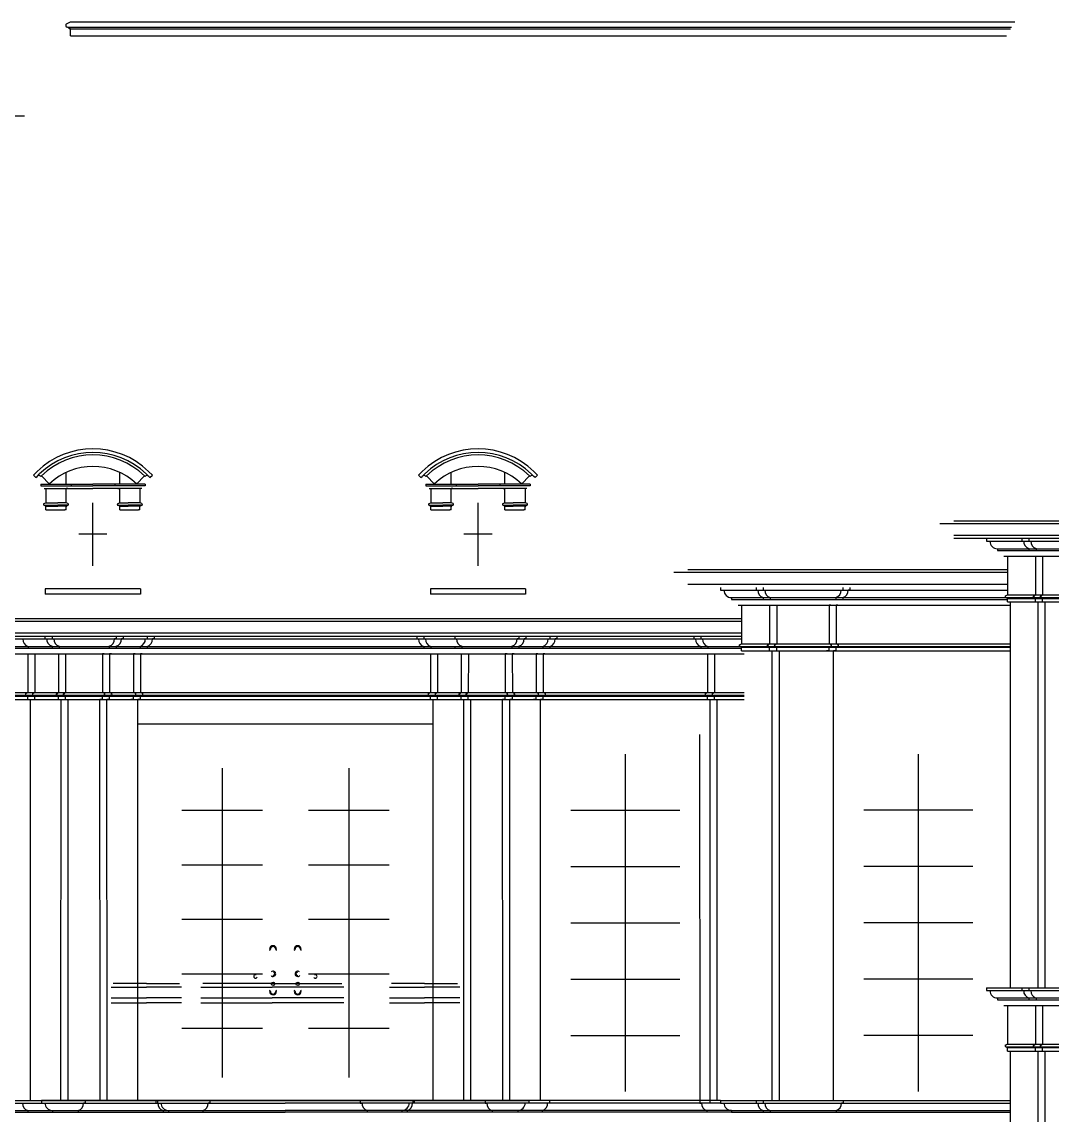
# Model space of a CAD drawing. Header units: metres. Extents: x 10516 to 12055, y -106 to 577.
# Drawn here: x 10903.4 to 11196.3, y 197.9 to 508.8 of the extents above; entities that cross this region are included whole.
import ezdxf

# ---------------------------------------------------------------- set-up
doc = ezdxf.new("R2010")
doc.units = ezdxf.units.M

msp = doc.modelspace()

# ---------------------------------------------------------------- linework, layer by layer
for p, q in [((10916.17, 508.26), (10917.27, 508.81)), ((10916.39, 507.31), (11184.8, 507.31)), ((10917.27, 508.81), (11185.7, 508.81)), ((10917.27, 506.81), (10916.89, 506.81)), ((10917.27, 504.81), (10917.27, 506.81)), ((10917.27, 506.81), (11184.5, 506.81)), ((10917.27, 504.81), (10918.02, 504.81)), ((10918.02, 504.81), (11183.3, 504.81)), ((10728.22, 482.06, -0.34), (10904.17, 482.06, -0.34)), ((10906.71, 379.93), (10907.79, 380.97)), ((10907.41, 379.21), (10906.71, 379.93)), ((10907.41, 379.21), (10907.77, 379.55)), ((10907.77, 379.55), (10908.48, 380.25)), ((10908.83, 379.53), (10909.01, 379.71)), ((10911.26, 377.37), (10909.01, 379.71)), ((10916.01, 377.37), (10916.01, 380.65)), ((10931.26, 377.37), (10931.26, 380.65)), ((10936.01, 377.37), (10938.27, 379.71)), ((10938.45, 379.53), (10938.27, 379.71)), ((10939.51, 379.55), (10938.79, 380.25)), ((10940.56, 379.93), (10939.49, 380.97)), ((10939.87, 379.21), (10939.51, 379.55)), ((10939.87, 379.21), (10940.56, 379.93)), ((11016.19, 379.93), (11017.26, 380.97)), ((11016.88, 379.21), (11016.19, 379.93)), ((11016.88, 379.21), (11017.24, 379.55)), ((11017.24, 379.55), (11017.96, 380.25)), ((11018.3, 379.53), (11018.48, 379.71)), ((11020.74, 377.37), (11018.48, 379.71)), ((11025.49, 377.37), (11025.49, 380.65)), ((11040.74, 377.37), (11040.74, 380.65)), ((11045.49, 377.37), (11047.75, 379.71)), ((11047.93, 379.53), (11047.75, 379.71)), ((11048.98, 379.55), (11048.27, 380.25)), ((11050.04, 379.93), (11048.96, 380.97)), ((11049.34, 379.21), (11048.98, 379.55)), ((11049.34, 379.21), (11050.04, 379.93)), ((10908.83, 377.37), (10908.83, 376.87)), ((10908.83, 377.37), (10911.26, 377.37)), ((10908.83, 376.87), (10923.64, 376.87)), ((10911.26, 377.37), (10923.64, 377.37)), ((10917.45, 377.37), (10917.45, 376.87)), ((10936.01, 377.37), (10923.64, 377.37)), ((10938.45, 376.87), (10923.64, 376.87)), ((10929.83, 377.37), (10929.83, 376.87)), ((10938.45, 377.37), (10936.01, 377.37)), ((10938.45, 377.37), (10938.45, 376.87)), ((11018.3, 377.37), (11018.3, 376.87)), ((11018.3, 377.37), (11020.74, 377.37)), ((11018.3, 376.87), (11033.11, 376.87)), ((11020.74, 377.37), (11033.11, 377.37)), ((11026.93, 377.37), (11026.93, 376.87)), ((11045.49, 377.37), (11033.11, 377.37)), ((11047.93, 376.87), (11033.11, 376.87)), ((11039.3, 377.37), (11039.3, 376.87)), ((11047.93, 377.37), (11045.49, 377.37)), ((11047.93, 377.37), (11047.93, 376.87)), ((10909.76, 376.06), (10910.26, 376.06)), ((10910.26, 376.06), (10923.64, 376.06)), ((10910.26, 376.06), (10910.26, 372.06)), ((10916.01, 372.06), (10916.01, 376.06)), ((10916.51, 376.06), (10916.01, 376.06)), ((10937.01, 376.06), (10923.64, 376.06)), ((10930.76, 376.06), (10931.26, 376.06)), ((10931.26, 372.06), (10931.26, 376.06)), ((10937.01, 376.06), (10937.01, 372.06)), ((10937.51, 376.06), (10937.01, 376.06)), ((11019.24, 376.06), (11019.74, 376.06)), ((11019.74, 376.06), (11033.11, 376.06)), ((11019.74, 376.06), (11019.74, 372.06)), ((11025.49, 372.06), (11025.49, 376.06)), ((11025.99, 376.06), (11025.49, 376.06)), ((11046.49, 376.06), (11033.11, 376.06)), ((11040.24, 376.06), (11040.74, 376.06)), ((11040.74, 372.06), (11040.74, 376.06)), ((11046.49, 376.06), (11046.49, 372.06)), ((11046.99, 376.06), (11046.49, 376.06)), ((10909.71, 371.78), (10910.26, 372.06)), ((10909.82, 371.31), (10913.64, 371.31)), ((10910.26, 371.06), (10910.07, 371.06)), ((10910.26, 372.06), (10913.64, 372.06)), ((10910.26, 370.06), (10910.26, 371.06)), ((10910.26, 371.06), (10913.64, 371.06)), ((10910.26, 370.06), (10910.64, 370.06)), ((10910.64, 370.06), (10915.64, 370.06)), ((10916.01, 372.06), (10913.64, 372.06)), ((10916.45, 371.31), (10913.64, 371.31)), ((10916.01, 371.06), (10913.64, 371.06)), ((10916.01, 370.06), (10915.64, 370.06)), ((10916.56, 371.78), (10916.01, 372.06)), ((10916.01, 371.06), (10916.2, 371.06)), ((10916.01, 370.06), (10916.01, 371.06)), ((10923.64, 354.06), (10923.64, 372.06)), ((10930.71, 371.78), (10931.26, 372.06)), ((10930.82, 371.31), (10933.64, 371.31)), ((10931.26, 371.06), (10931.07, 371.06)), ((10931.26, 372.06), (10933.64, 372.06)), ((10931.26, 370.06), (10931.26, 371.06)), ((10931.26, 371.06), (10933.64, 371.06)), ((10931.26, 370.06), (10931.64, 370.06)), ((10931.64, 370.06), (10936.64, 370.06)), ((10937.01, 372.06), (10933.64, 372.06)), ((10937.45, 371.31), (10933.64, 371.31)), ((10937.01, 371.06), (10933.64, 371.06)), ((10937.01, 370.06), (10936.64, 370.06)), ((10937.56, 371.78), (10937.01, 372.06)), ((10937.01, 371.06), (10937.2, 371.06)), ((10937.01, 370.06), (10937.01, 371.06)), ((11019.19, 371.78), (11019.74, 372.06)), ((11019.3, 371.31), (11023.11, 371.31)), ((11019.74, 371.06), (11019.55, 371.06)), ((11019.74, 372.06), (11023.11, 372.06)), ((11019.74, 370.06), (11019.74, 371.06)), ((11019.74, 371.06), (11023.11, 371.06)), ((11019.74, 370.06), (11020.11, 370.06)), ((11020.11, 370.06), (11025.11, 370.06)), ((11025.49, 372.06), (11023.11, 372.06)), ((11025.93, 371.31), (11023.11, 371.31)), ((11025.49, 371.06), (11023.11, 371.06)), ((11025.49, 370.06), (11025.11, 370.06)), ((11026.04, 371.78), (11025.49, 372.06)), ((11025.49, 371.06), (11025.68, 371.06)), ((11025.49, 370.06), (11025.49, 371.06)), ((11033.11, 354.06), (11033.11, 372.06)), ((11040.19, 371.78), (11040.74, 372.06)), ((11040.3, 371.31), (11043.11, 371.31)), ((11040.74, 371.06), (11040.55, 371.06)), ((11040.74, 372.06), (11043.11, 372.06)), ((11040.74, 370.06), (11040.74, 371.06)), ((11040.74, 371.06), (11043.11, 371.06)), ((11040.74, 370.06), (11041.11, 370.06)), ((11041.11, 370.06), (11046.11, 370.06)), ((11046.49, 372.06), (11043.11, 372.06)), ((11046.93, 371.31), (11043.11, 371.31)), ((11046.49, 371.06), (11043.11, 371.06)), ((11046.49, 370.06), (11046.11, 370.06)), ((11047.04, 371.78), (11046.49, 372.06)), ((11046.49, 371.06), (11046.68, 371.06)), ((11046.49, 370.06), (11046.49, 371.06)), ((11407.17, 366.08), (11164.36, 366.08)), ((11403.17, 366.83), (11168.37, 366.83)), ((10927.64, 363.06), (10919.64, 363.06)), ((11037.11, 363.06), (11029.11, 363.06)), ((11403.17, 362.7), (11168.37, 362.7)), ((11403.17, 361.83), (11168.37, 361.83)), ((11177.62, 361.83), (11177.62, 361.08)), ((11177.62, 361.08), (11178.62, 361.08)), ((11178.62, 361.08), (11392.92, 361.08)), ((11187.74, 361.87), (11187.74, 361.12)), ((11187.74, 361.12), (11188.24, 361.12)), ((11189.74, 361.87), (11189.74, 361.12)), ((11180.74, 358.96), (11180.74, 358.46)), ((11180.74, 358.96), (11390.79, 358.96)), ((11180.74, 358.46), (11390.79, 358.46)), ((11189.74, 358.99), (11189.74, 358.49)), ((11191.74, 358.99), (11191.74, 358.49)), ((11182.62, 356.83), (11183.62, 356.83)), ((11183.62, 356.83), (11183.62, 345.83)), ((11183.62, 356.83), (11387.92, 356.83)), ((11191.12, 356.87), (11191.62, 356.87)), ((11191.62, 356.87), (11191.62, 345.87)), ((11193.12, 356.87), (11193.62, 356.87)), ((11193.62, 356.87), (11193.62, 345.87)), ((11183.62, 352.18), (11088.76, 352.18)), ((11183.62, 352.93), (11092.77, 352.93)), ((11183.62, 348.8), (11092.77, 348.8)), ((10937.18, 347.56), (10910.1, 347.56)), ((10910.1, 347.56), (10910.1, 346.06)), ((10937.18, 346.06), (10910.1, 346.06)), ((10937.18, 347.56), (10937.18, 346.06)), ((11046.65, 347.56), (11019.57, 347.56)), ((11019.57, 347.56), (11019.57, 346.06)), ((11046.65, 346.06), (11019.57, 346.06)), ((11046.65, 347.56), (11046.65, 346.06)), ((11102.02, 347.93), (11102.02, 347.18)), ((11102.02, 347.18), (11103.02, 347.18)), ((11103.02, 347.18), (11183.62, 347.18)), ((11112.14, 347.93), (11112.14, 347.18)), ((11112.14, 347.18), (11112.64, 347.18)), ((11114.14, 347.93), (11114.14, 347.18)), ((11136.8, 347.93), (11136.8, 347.18)), ((11138.8, 347.18), (11138.3, 347.18)), ((11138.8, 347.93), (11138.8, 347.18)), ((11183.07, 345.56), (11183.62, 345.83)), ((11183.62, 345.83), (11387.92, 345.83)), ((11191.07, 345.59), (11191.62, 345.87)), ((11193.07, 345.59), (11193.62, 345.87)), ((11105.14, 345.06), (11285.77, 345.08)), ((11105.14, 345.06), (11105.14, 344.56)), ((11105.14, 344.56), (11183.62, 344.56)), ((11107.02, 342.93), (11108.02, 342.93)), ((11108.02, 342.93), (11108.02, 331.93)), ((11108.02, 342.93), (11184.37, 342.93)), ((11114.14, 345.06), (11114.14, 344.56)), ((11115.52, 342.93), (11116.02, 342.93)), ((11116.02, 342.93), (11116.02, 331.93)), ((11116.14, 345.06), (11116.14, 344.56)), ((11117.52, 342.93), (11118.02, 342.93)), ((11118.02, 342.93), (11118.02, 331.93)), ((11132.92, 342.93), (11132.92, 331.93)), ((11133.42, 342.93), (11132.92, 342.93)), ((11134.8, 345.06), (11134.8, 344.56)), ((11134.92, 342.93), (11134.92, 331.93)), ((11135.42, 342.93), (11134.92, 342.93)), ((11136.8, 345.06), (11136.8, 344.56)), ((11183.62, 344.83), (11183.43, 344.83)), ((11183.62, 343.83), (11183.62, 344.83)), ((11183.62, 344.83), (11387.92, 344.83)), ((11183.62, 343.83), (11387.92, 343.83)), ((11184.37, 343.83), (11184.37, 234.06)), ((11191.62, 344.87), (11191.43, 344.87)), ((11191.62, 343.87), (11191.62, 344.87)), ((11191.62, 343.87), (11192.37, 343.87)), ((11192.37, 234.06), (11192.37, 343.83)), ((11193.62, 344.87), (11193.43, 344.87)), ((11193.62, 343.87), (11193.62, 344.87)), ((11193.62, 343.87), (11194.37, 343.87)), ((11194.37, 234.06), (11194.37, 343.83)), ((11108.02, 339.06), (10817.77, 339.06)), ((11108.02, 338.31), (10813.77, 338.31)), ((11108.02, 334.92), (10817.77, 334.92)), ((10828.02, 333.31), (11108.02, 333.31)), ((10833.77, 334.06), (11108.02, 334.06)), ((10910.02, 334.1), (10910.02, 333.35)), ((10910.02, 333.35), (10910.52, 333.35)), ((10912.02, 334.1), (10912.02, 333.35)), ((10912.02, 333.35), (10912.52, 333.35)), ((10930.26, 333.35), (10929.76, 333.35)), ((10930.26, 334.1), (10930.26, 333.35)), ((10932.26, 333.35), (10931.76, 333.35)), ((10932.26, 334.1), (10932.26, 333.35)), ((10939.04, 334.06), (10939.04, 333.31)), ((10941.04, 333.31), (10940.54, 333.31)), ((10941.04, 334.06), (10941.04, 333.31)), ((11015.72, 334.06), (11015.72, 333.31)), ((11015.72, 333.31), (11016.22, 333.31)), ((11017.72, 334.06), (11017.72, 333.31)), ((11026.5, 334.1), (11026.49, 333.35)), ((11026.49, 333.35), (11026.99, 333.35)), ((11044.74, 333.35), (11044.24, 333.35)), ((11044.74, 334.1), (11044.74, 333.35)), ((11046.74, 333.35), (11046.24, 333.35)), ((11046.74, 334.1), (11046.74, 333.35)), ((11053.51, 334.06), (11053.51, 333.31)), ((11055.51, 333.31), (11055.01, 333.31)), ((11055.51, 334.06), (11055.51, 333.31)), ((11094.45, 334.06), (11094.45, 333.31)), ((11094.45, 333.31), (11094.95, 333.31)), ((11096.45, 334.06), (11096.45, 333.31)), ((10830.15, 331.18), (11184.37, 331.18)), ((10830.15, 330.68), (11108.02, 330.68)), ((10905.24, 331.18), (10905.24, 330.68)), ((10912.02, 331.22), (10912.02, 330.72)), ((10914.02, 331.22), (10914.02, 330.72)), ((10928.26, 331.22), (10928.26, 330.72)), ((10930.26, 331.22), (10930.26, 330.72)), ((10937.03, 331.18), (10937.03, 330.68)), ((10939.03, 331.18), (10939.03, 330.68)), ((11017.72, 331.18), (11017.72, 330.68)), ((11019.72, 331.18), (11019.72, 330.68)), ((11026.5, 331.22), (11026.5, 330.72)), ((11028.5, 331.22), (11028.5, 330.72)), ((11042.74, 331.22), (11042.74, 330.72)), ((11044.74, 331.22), (11044.74, 330.72)), ((11051.51, 331.18), (11051.51, 330.68)), ((11053.51, 331.18), (11053.51, 330.68)), ((11096.45, 331.18), (11096.45, 330.68)), ((11098.45, 331.18), (11098.45, 330.68)), ((11107.47, 331.66), (11108.02, 331.93)), ((11108.02, 330.93), (11107.83, 330.93)), ((11108.02, 331.93), (11184.37, 331.93)), ((11108.02, 329.93), (11108.02, 330.93)), ((11108.02, 330.93), (11184.37, 330.93)), ((11108.02, 329.93), (11184.37, 329.93)), ((11115.47, 331.66), (11116.02, 331.93)), ((11116.02, 330.93), (11115.83, 330.93)), ((11116.02, 329.93), (11116.02, 330.93)), ((11116.02, 329.93), (11116.77, 329.93)), ((11116.77, 202.06), (11116.77, 329.93)), ((11117.47, 331.66), (11118.02, 331.93)), ((11118.02, 329.93), (11118.02, 330.93)), ((11118.02, 329.93), (11118.77, 329.93)), ((11118.77, 202.06), (11118.77, 329.93)), ((11132.92, 329.93), (11132.17, 329.93)), ((11133.47, 331.66), (11132.92, 331.93)), ((11132.92, 329.93), (11132.92, 330.93)), ((11134.17, 202.06), (11134.17, 329.93)), ((11134.92, 329.93), (11134.17, 329.93)), ((11135.47, 331.66), (11134.92, 331.93)), ((11134.92, 330.93), (11135.11, 330.93)), ((11134.92, 329.93), (11134.92, 330.93)), ((10833.02, 329.06), (11108.77, 329.06)), ((10904.62, 329.06), (10905.12, 329.06)), ((10905.12, 329.06), (10905.12, 318.06)), ((10906.62, 329.06), (10907.12, 329.06)), ((10907.12, 329.06), (10907.12, 318.06)), ((10913.39, 329.1), (10913.89, 329.1)), ((10913.89, 329.1), (10913.88, 318.1)), ((10915.39, 329.1), (10915.89, 329.1)), ((10915.89, 329.1), (10915.88, 318.1)), ((10926.38, 329.1), (10926.39, 318.1)), ((10926.88, 329.1), (10926.38, 329.1)), ((10928.38, 329.1), (10928.39, 318.1)), ((10928.88, 329.1), (10928.38, 329.1)), ((10935.66, 329.06), (10935.16, 329.06)), ((10935.16, 329.06), (10935.16, 318.06)), ((10937.66, 329.06), (10937.16, 329.06)), ((10937.16, 329.06), (10937.16, 318.06)), ((11019.1, 329.06), (11019.6, 329.06)), ((11019.6, 329.06), (11019.6, 318.06)), ((11021.1, 329.06), (11021.6, 329.06)), ((11021.6, 329.06), (11021.6, 318.06)), ((11027.87, 329.1), (11028.37, 329.1)), ((11028.37, 329.1), (11028.36, 318.1)), ((11029.87, 329.1), (11030.37, 329.1)), ((11030.37, 329.1), (11030.36, 318.1)), ((11040.86, 329.1), (11040.87, 318.1)), ((11041.36, 329.1), (11040.86, 329.1)), ((11042.86, 329.1), (11042.87, 318.1)), ((11043.36, 329.1), (11042.86, 329.1)), ((11049.64, 329.06), (11049.64, 318.06)), ((11050.14, 329.06), (11049.64, 329.06)), ((11051.64, 329.06), (11051.64, 318.06)), ((11052.14, 329.06), (11051.64, 329.06)), ((11097.83, 329.06), (11098.33, 329.06)), ((11098.33, 329.06), (11098.33, 318.06)), ((11099.83, 329.06), (11100.33, 329.06)), ((11100.33, 329.06), (11100.33, 318.06)), ((10832.58, 317.31), (11108.77, 317.31)), ((10833.02, 318.06), (11108.77, 318.06)), ((10904.57, 317.78), (10905.12, 318.06)), ((10906.57, 317.78), (10907.12, 318.06)), ((10913.34, 317.82), (10913.88, 318.1)), ((10915.34, 317.82), (10915.88, 318.1)), ((10926.94, 317.82), (10926.39, 318.1)), ((10928.94, 317.82), (10928.39, 318.1)), ((10935.71, 317.78), (10935.16, 318.06)), ((10937.71, 317.78), (10937.16, 318.06)), ((11019.05, 317.78), (11019.6, 318.06)), ((11021.05, 317.78), (11021.6, 318.06)), ((11027.81, 317.82), (11028.36, 318.1)), ((11029.81, 317.82), (11030.36, 318.1)), ((11041.42, 317.82), (11040.87, 318.1)), ((11043.42, 317.82), (11042.87, 318.1)), ((11050.19, 317.78), (11049.64, 318.06)), ((11052.19, 317.78), (11051.64, 318.06)), ((11097.78, 317.78), (11098.33, 318.06)), ((11099.78, 317.78), (11100.33, 318.06)), ((10833.02, 317.06), (11108.77, 317.06)), ((10833.77, 316.06), (11108.77, 316.06)), ((10905.12, 317.06), (10904.93, 317.06)), ((10905.12, 316.06), (10905.12, 317.06)), ((10905.12, 316.06), (10905.87, 316.06)), ((10905.9, 202.06), (10905.87, 316.06)), ((10907.12, 316.06), (10907.12, 317.06)), ((10907.12, 316.06), (10907.87, 316.06)), ((10913.88, 317.1), (10913.7, 317.1)), ((10913.88, 316.1), (10913.88, 317.1)), ((10913.88, 316.1), (10914.63, 316.1)), ((10914.57, 202.1), (10914.63, 316.1)), ((10915.88, 317.1), (10915.7, 317.1)), ((10915.88, 316.1), (10915.88, 317.1)), ((10915.88, 316.1), (10916.63, 316.1)), ((10916.57, 202.1), (10916.63, 316.1)), ((10926.39, 316.1), (10925.64, 316.1)), ((10925.71, 202.1), (10925.64, 316.1)), ((10926.39, 317.1), (10926.58, 317.1)), ((10926.39, 316.1), (10926.39, 317.1)), ((10928.39, 316.1), (10927.64, 316.1)), ((10927.71, 202.1), (10927.64, 316.1)), ((10928.39, 317.1), (10928.58, 317.1)), ((10928.39, 316.1), (10928.39, 317.1)), ((10935.16, 316.06), (10934.41, 316.06)), ((10935.16, 316.06), (10935.16, 317.06)), ((10936.37, 202.06), (10936.41, 316.06)), ((10937.16, 316.06), (10936.41, 316.06)), ((10937.16, 317.06), (10937.35, 317.06)), ((10937.16, 316.06), (10937.16, 317.06)), ((11019.6, 317.06), (11019.41, 317.06)), ((11019.6, 316.06), (11019.6, 317.06)), ((11019.6, 316.06), (11020.35, 316.06)), ((11020.38, 202.06), (11020.35, 316.06)), ((11021.6, 316.06), (11021.6, 317.06)), ((11021.6, 316.06), (11022.35, 316.06)), ((11028.36, 317.1), (11028.17, 317.1)), ((11028.36, 316.1), (11028.36, 317.1)), ((11028.36, 316.1), (11029.11, 316.1)), ((11029.04, 202.1), (11029.11, 316.1)), ((11030.36, 317.1), (11030.17, 317.1)), ((11030.36, 316.1), (11030.36, 317.1)), ((11030.36, 316.1), (11031.11, 316.1)), ((11031.04, 202.1), (11031.11, 316.1)), ((11040.87, 316.1), (11040.12, 316.1)), ((11040.19, 202.1), (11040.12, 316.1)), ((11040.87, 317.1), (11041.06, 317.1)), ((11040.87, 316.1), (11040.87, 317.1)), ((11042.87, 316.1), (11042.12, 316.1)), ((11042.19, 202.1), (11042.12, 316.1)), ((11042.87, 317.1), (11043.06, 317.1)), ((11042.87, 316.1), (11042.87, 317.1)), ((11049.64, 316.06), (11048.89, 316.06)), ((11049.64, 316.06), (11049.64, 317.06)), ((11050.85, 202.06), (11050.89, 316.06)), ((11051.64, 316.06), (11050.89, 316.06)), ((11051.64, 316.06), (11051.64, 317.06)), ((11051.64, 317.06), (11051.83, 317.06)), ((11098.33, 317.06), (11098.14, 317.06)), ((11098.33, 316.06), (11098.33, 317.06)), ((11098.33, 316.06), (11099.08, 316.06)), ((11099.08, 201.31), (11099.08, 316.06)), ((11100.33, 316.06), (11100.33, 317.06)), ((11100.33, 316.06), (11101.08, 316.06)), ((11101.07, 202.06), (11101.08, 316.06)), ((11020.38, 309.06), (10936.37, 309.06)), ((11096.07, 306.15), (11096.14, 201.31)), ((11074.97, 300.56), (11074.97, 204.56)), ((11158.27, 300.56), (11158.27, 204.56)), ((10960.38, 296.56), (10960.38, 208.56, -1.02)), ((10996.38, 296.56), (10996.38, 208.56, -1.02)), ((10948.91, 284.56, -1.02), (10971.86, 284.56, -1.02)), ((10984.91, 284.56, -1.02), (11007.86, 284.56, -1.02)), ((11059.47, 284.56), (11090.47, 284.56)), ((11173.77, 284.56), (11142.77, 284.56)), ((10948.91, 269.06, -1.02), (10971.86, 269.06, -1.02)), ((10984.91, 269.06, -1.02), (11007.86, 269.06, -1.02)), ((11059.47, 268.56), (11090.47, 268.56)), ((11173.77, 268.56), (11142.77, 268.56)), ((10948.91, 253.56, -1.02), (10971.86, 253.56, -1.02)), ((10984.91, 253.56, -1.02), (11007.86, 253.56, -1.02)), ((11059.47, 252.56), (11090.47, 252.56)), ((11173.77, 252.56), (11142.77, 252.56)), ((10948.91, 238.06, -1.02), (10971.86, 238.06, -1.02)), ((10984.91, 238.06, -1.02), (11007.86, 238.06, -1.02)), ((11059.47, 236.56), (11090.47, 236.56)), ((11173.77, 236.56), (11142.77, 236.56)), ((10928.86, 234.26, 1.89), (10938.84, 234.26, 1.76)), ((10938.84, 235.26, 1.76), (10929.44, 235.26, 1.88)), ((10938.84, 235.26, 1.52), (10948.24, 235.26, 1.65)), ((10948.82, 234.26, 1.65), (10938.84, 234.26, 1.52)), ((10954.33, 234.26, 1.71), (10974.63, 234.26, 1.54)), ((10974.63, 235.26, 1.54), (10954.91, 235.26, 1.71)), ((10974.63, 235.26, 1.54), (10994.36, 235.26, 1.71)), ((10994.93, 234.26, 1.71), (10974.63, 234.26, 1.54)), ((11007.93, 234.26, 1.65), (11017.91, 234.26, 1.52)), ((11017.91, 235.26, 1.52), (11008.51, 235.26, 1.65)), ((11017.91, 235.26, 1.76), (11027.32, 235.26, 1.88)), ((11027.9, 234.26, 1.89), (11017.91, 234.26, 1.76)), ((11177.62, 234.06), (11177.62, 233.31)), ((11177.62, 234.06), (11234.51, 234.06)), ((11177.62, 233.31), (11178.62, 233.31)), ((11178.62, 233.31), (11233.51, 233.31)), ((11187.74, 234.06), (11187.74, 233.31)), ((11187.74, 233.31), (11188.24, 233.31)), ((11189.74, 234.06), (11189.74, 233.31)), ((11189.74, 233.31), (11190.24, 233.31)), ((10928.86, 231.26, 4.51), (10938.84, 231.26, 4.37)), ((10948.82, 231.26, 4.27), (10938.84, 231.26, 4.14)), ((10954.33, 231.26, 4.33), (10974.63, 231.26, 4.16)), ((10994.93, 231.26, 4.33), (10974.63, 231.26, 4.16)), ((11007.93, 231.26, 4.27), (11017.91, 231.26, 4.14)), ((11027.9, 231.26, 4.51), (11017.91, 231.26, 4.37)), ((11180.74, 231.18), (11180.74, 230.68)), ((11180.74, 231.18), (11239.39, 231.18)), ((11180.74, 230.68), (11239.36, 230.68)), ((11189.74, 231.18), (11189.74, 230.68)), ((11191.74, 231.18), (11191.74, 230.68)), ((10928.86, 229.76, 1.83), (10938.84, 229.76, 1.85)), ((10948.82, 229.76, 1.6), (10938.84, 229.76, 1.61)), ((10954.33, 229.76, 1.65), (10974.63, 229.76, 1.76)), ((10994.93, 229.76, 1.65), (10974.63, 229.76, 1.76)), ((11007.93, 229.76, 1.6), (11017.91, 229.76, 1.61)), ((11027.9, 229.76, 1.83), (11017.91, 229.76, 1.85)), ((11182.62, 229.06), (11183.62, 229.06)), ((11183.02, 229.06), (11183.52, 229.06)), ((11183.62, 229.06), (11183.62, 218.06)), ((11183.62, 229.06), (11228.51, 229.06)), ((11191.12, 229.06), (11191.62, 229.06)), ((11191.62, 229.06), (11191.62, 218.06)), ((11193.12, 229.06), (11193.62, 229.06)), ((11193.62, 229.06), (11193.62, 218.06)), ((10948.91, 222.56, -1.02), (10971.86, 222.56, -1.02)), ((10984.91, 222.56, -1.02), (11007.86, 222.56, -1.02)), ((11059.47, 220.56), (11090.47, 220.56)), ((11173.77, 220.56), (11142.77, 220.56)), ((11182.97, 217.78), (11183.52, 218.06)), ((11183.07, 217.78), (11183.62, 218.06)), ((11183.62, 218.06), (11228.51, 218.06)), ((11191.07, 217.78), (11191.62, 218.06)), ((11193.07, 217.78), (11193.62, 218.06)), ((11183.18, 217.31), (11236.95, 217.31)), ((11183.62, 217.06), (11183.43, 217.06)), ((11183.62, 216.06), (11183.62, 217.06)), ((11183.62, 217.06), (11228.51, 217.06)), ((11183.62, 216.06), (11184.37, 216.06)), ((11184.37, 216.06), (11184.37, 36.06)), ((11184.37, 216.06), (11227.76, 216.06)), ((11191.62, 217.06), (11191.43, 217.06)), ((11191.62, 216.06), (11191.62, 217.06)), ((11191.62, 216.06), (11192.37, 216.06)), ((11192.37, 36.06), (11192.37, 216.06)), ((11193.62, 216.06), (11193.62, 217.06)), ((11193.62, 216.06), (11194.37, 216.06)), ((11194.37, 36.06), (11194.37, 216.06)), ((10848.52, 202.06), (10978.27, 202.06)), ((10848.52, 201.31), (10978.27, 201.31)), ((10848.52, 199.18), (10978.27, 199.18)), ((10903.14, 201.31), (10903.64, 201.31)), ((10905.14, 199.18), (10905.14, 198.68)), ((10909.02, 202.06), (10909.02, 201.31)), ((10978.27, 202.06, -0.34), (10909.02, 202.06)), ((10909.02, 202.06), (10978.27, 202.06, -1.83)), ((10909.02, 201.31), (10910.02, 201.31)), ((10910.02, 201.31), (10978.27, 201.31, -0.34)), ((10910.02, 201.31), (10978.27, 201.31, -1.84)), ((10912.14, 199.18), (10912.14, 198.68)), ((10912.14, 199.18), (10978.27, 199.18, -0.34)), ((10912.14, 199.18), (10978.27, 199.18, -1.81)), ((10919.43, 199.18, -0.34), (10919.43, 198.68, -0.34)), ((10921.43, 201.31, -0.34), (10920.93, 201.31, -0.34)), ((10921.43, 202.06, -0.34), (10921.43, 201.31, -0.34)), ((10941.57, 202.06, -0.34), (10941.57, 201.31, -0.34)), ((10941.57, 201.31, -0.34), (10942.07, 201.31, -0.34)), ((10941.97, 202.06, -0.34), (10941.97, 201.31, -0.34)), ((10941.97, 201.31, -0.34), (10942.97, 201.31, -0.34)), ((10943.58, 199.18, -0.34), (10943.58, 198.68, -0.34)), ((10945.09, 199.18, -0.34), (10945.09, 198.68, -0.34)), ((10954.9, 199.18), (10954.9, 198.68)), ((10956.9, 201.31), (10956.4, 201.31)), ((10956.9, 202.06), (10956.9, 201.31)), ((11102.02, 202.06), (10978.27, 202.06)), ((10978.27, 202.06, -0.34), (11047.54, 202.06)), ((11047.54, 202.06), (10978.27, 202.06, -1.83)), ((11102.02, 201.31), (10978.27, 201.31)), ((11046.54, 201.31), (10978.27, 201.31, -0.34)), ((11046.54, 201.31), (10978.27, 201.31, -1.84)), ((11105.14, 199.18), (10978.27, 199.18)), ((11044.42, 199.18), (10978.27, 199.18, -0.34)), ((11044.42, 199.18), (10978.27, 199.18, -1.81)), ((10999.64, 202.06), (10999.64, 201.31)), ((10999.64, 201.31), (11000.14, 201.31)), ((11001.65, 199.18), (11001.65, 198.68)), ((11011.45, 199.18, -0.34), (11011.45, 198.68, -0.34)), ((11012.97, 199.18, -0.34), (11012.97, 198.68, -0.34)), ((11014.58, 201.31, -0.34), (11013.58, 201.31, -0.34)), ((11014.97, 201.31, -0.34), (11014.47, 201.31, -0.34)), ((11014.58, 202.06, -0.34), (11014.58, 201.31, -0.34)), ((11014.97, 202.06, -0.34), (11014.97, 201.31, -0.34)), ((11035.11, 202.06, -0.34), (11035.11, 201.31, -0.34)), ((11035.11, 201.31, -0.34), (11035.61, 201.31, -0.34)), ((11037.11, 199.18, -0.34), (11037.11, 198.68, -0.34)), ((11044.42, 199.18), (11044.42, 198.68)), ((11044.42, 199.17), (11044.42, 198.67)), ((11047.54, 201.31), (11046.54, 201.31)), ((11047.54, 201.3), (11046.54, 201.3)), ((11047.54, 202.06), (11047.54, 201.31)), ((11047.54, 202.05), (11047.54, 201.3)), ((11051.39, 199.18), (11051.39, 198.68)), ((11053.39, 201.31), (11052.89, 201.31)), ((11053.39, 202.06), (11053.39, 201.31)), ((11096.14, 201.31), (11096.64, 201.31)), ((11098.14, 199.18), (11098.14, 198.68)), ((11102.02, 202.06), (11102.02, 201.31)), ((11102.02, 202.06), (11184.37, 202.06)), ((11102.02, 201.31), (11103.02, 201.31)), ((11103.02, 201.31), (11184.37, 201.31)), ((11105.14, 199.18), (11105.14, 198.68)), ((11105.14, 199.18), (11184.37, 199.18)), ((11112.14, 202.06), (11112.14, 201.31)), ((11112.14, 201.31), (11112.64, 201.31)), ((11114.14, 202.06), (11114.14, 201.31)), ((11114.14, 201.31), (11114.64, 201.31)), ((11114.14, 199.18), (11114.14, 198.68)), ((11116.14, 199.18), (11116.14, 198.68)), ((11134.89, 199.18), (11134.89, 198.68)), ((11136.9, 201.31), (11136.4, 201.31)), ((11136.9, 202.06), (11136.9, 201.31)), ((10849.17, 198.68), (10978.27, 198.68)), ((10912.14, 198.68), (10978.27, 198.68, -0.34)), ((10912.14, 198.68), (10978.27, 198.68, -1.81)), ((11105.14, 198.68), (10978.27, 198.68)), ((11044.42, 198.68), (10978.27, 198.68, -0.34)), ((11044.42, 198.68), (10978.27, 198.68, -1.81)), ((11105.14, 198.68), (11184.37, 198.68))]:
    msp.add_line(p, q)
for centre in [(10974.86, 235.2, -1.02), (10981.86, 235.2, -1.02)]:
    msp.add_circle(centre, 0.5)
for centre, radius, start, end in [((10916.39, 507.81, -0.34), 0.5, 116.0131, 270), ((10916.39, 506.81, -0.34), 0.5, 0, 90), ((10923.64, 364.56, -0.73), 22.81, 45.9986, 134.0014), ((10923.64, 364.56, -0.73), 21.81, 45.9986, 134.0014), ((10923.64, 364.56, -0.73), 21.06, 45.9986, 134.0014), ((11033.11, 364.56, -0.73), 22.81, 45.9986, 134.0014), ((11033.11, 364.56, -0.73), 21.81, 45.9986, 134.0014), ((11033.11, 364.56, -0.73), 21.06, 45.9986, 134.0014), ((10908.29, 379.01, -0.73), 0.75, 44.0014, 134.2772), ((10923.64, 364.56, -0.73), 17.81, 45.9986, 134.0014), ((10938.99, 379.01, -0.73), 0.75, 45.7228, 135.9986), ((11017.76, 379.01, -0.73), 0.75, 44.0014, 134.2772), ((11033.11, 364.56, -0.73), 17.81, 45.9986, 134.0014), ((11048.47, 379.01, -0.73), 0.75, 45.7228, 135.9986), ((10909.82, 371.56, -0.73), 0.25, 116.0131, 270), ((10909.82, 371.06, -0.73), 0.25, 0, 90), ((10916.45, 371.06, -0.73), 0.25, 90, 180), ((10916.45, 371.56, -0.73), 0.25, 270, 63.9869), ((10930.82, 371.56, -0.73), 0.25, 116.0131, 270), ((10930.82, 371.06, -0.73), 0.25, 0, 90), ((10937.45, 371.06, -0.73), 0.25, 90, 180), ((10937.45, 371.56, -0.73), 0.25, 270, 63.9869), ((11019.3, 371.56, -0.73), 0.25, 116.0131, 270), ((11019.3, 371.06, -0.73), 0.25, 0, 90), ((11025.93, 371.06, -0.73), 0.25, 90, 180), ((11025.93, 371.56, -0.73), 0.25, 270, 63.9869), ((11040.3, 371.56, -0.73), 0.25, 116.0131, 270), ((11040.3, 371.06, -0.73), 0.25, 0, 90), ((11046.93, 371.06, -0.73), 0.25, 90, 180), ((11046.93, 371.56, -0.73), 0.25, 270, 63.9869), ((11180.74, 361.08, -2.99), 2.12, 180, 270), ((11190.3, 360.98, -2.11), 2.07, 176.2446, 254.2842), ((11192.3, 360.98, -2.11), 2.07, 176.2446, 254.2842), ((11105.14, 347.18, -1.43), 2.12, 180, 270), ((11114.7, 347.05, -0.54), 2.07, 176.2446, 254.2842), ((11116.7, 347.05, -0.54), 2.07, 176.2446, 254.2842), ((11134.24, 347.05, -1.43), 2.07, 285.7158, 3.7554), ((11136.24, 347.05, -1.43), 2.07, 285.7158, 3.7554), ((11183.18, 345.33, -2.99), 0.25, 116.0131, 270), ((11191.18, 345.37, -2.11), 0.25, 116.0131, 270), ((11193.18, 345.37, -2.11), 0.25, 116.0131, 270), ((11183.18, 344.83, -2.99), 0.25, 0, 90), ((11191.18, 344.87, -2.11), 0.25, 0, 90), ((11193.18, 344.87, -2.11), 0.25, 0, 90), ((10905.8, 333.17, -0.31), 2.07, 176.2446, 254.2842), ((10912.58, 333.21, -0.65), 2.07, 176.2106, 254.2502), ((10914.58, 333.21, -0.65), 2.07, 176.2106, 254.2502), ((10927.7, 333.21, -0.65), 2.07, 285.7498, 3.7894), ((10929.7, 333.21, -0.65), 2.07, 285.7498, 3.7894), ((10936.47, 333.17, -0.31), 2.07, 285.7158, 3.7554), ((10938.47, 333.17, -0.31), 2.07, 285.7158, 3.7554), ((11018.28, 333.17, -0.31), 2.07, 176.2446, 254.2842), ((11020.28, 333.17, -0.31), 2.07, 176.2446, 254.2842), ((11029.06, 333.21, -0.65), 2.07, 176.2106, 254.2502), ((11042.18, 333.21, -0.65), 2.07, 285.7498, 3.7894), ((11044.18, 333.21, -0.65), 2.07, 285.7498, 3.7894), ((11050.95, 333.17, -0.31), 2.07, 285.7158, 3.7554), ((11052.95, 333.17, -0.31), 2.07, 285.7158, 3.7554), ((11097.01, 333.17, -0.31), 2.07, 176.2446, 254.2842), ((11099.01, 333.17, -0.31), 2.07, 176.2446, 254.2842), ((11107.58, 331.43, -1.43), 0.25, 116.0131, 270), ((11107.58, 330.93, -1.43), 0.25, 0, 90), ((11115.58, 331.43, -0.54), 0.25, 116.0131, 270), ((11115.58, 330.93, -0.54), 0.25, 0, 90), ((11117.58, 331.43, -0.54), 0.25, 116.0131, 270), ((11117.58, 330.93, -0.54), 0.25, 0, 90), ((11133.36, 330.93, -1.43), 0.25, 90, 180), ((11133.36, 331.43, -1.43), 0.25, 270, 63.9869), ((11135.36, 330.93, -1.43), 0.25, 90, 180), ((11135.36, 331.43, -1.43), 0.25, 270, 63.9869), ((10904.68, 317.56, -0.31), 0.25, 116.0131, 270), ((10904.68, 317.06, -0.31), 0.25, 0, 90), ((10906.68, 317.56, -0.31), 0.25, 116.0131, 270), ((10906.68, 317.06, -0.31), 0.25, 0, 90), ((10913.45, 317.6, -0.65), 0.25, 115.9791, 269.966), ((10913.45, 317.1, -0.65), 0.25, 359.966, 89.966), ((10915.45, 317.6, -0.65), 0.25, 115.9791, 269.966), ((10915.45, 317.1, -0.65), 0.25, 359.966, 89.966), ((10926.83, 317.1, -0.65), 0.25, 90.034, 180.034), ((10926.83, 317.6, -0.65), 0.25, 270.034, 64.0209), ((10928.83, 317.1, -0.65), 0.25, 90.034, 180.034), ((10928.83, 317.6, -0.65), 0.25, 270.034, 64.0209), ((10935.6, 317.06, -0.31), 0.25, 90, 180), ((10935.6, 317.56, -0.31), 0.25, 270, 63.9869), ((10937.6, 317.06, -0.31), 0.25, 90, 180), ((10937.6, 317.56, -0.31), 0.25, 270, 63.9869), ((11019.16, 317.56, -0.31), 0.25, 116.0131, 270), ((11019.16, 317.06, -0.31), 0.25, 0, 90), ((11021.16, 317.56, -0.31), 0.25, 116.0131, 270), ((11021.16, 317.06, -0.31), 0.25, 0, 90), ((11027.92, 317.6, -0.65), 0.25, 115.9791, 269.966), ((11027.92, 317.1, -0.65), 0.25, 359.966, 89.966), ((11029.92, 317.6, -0.65), 0.25, 115.9791, 269.966), ((11029.92, 317.1, -0.65), 0.25, 359.966, 89.966), ((11041.31, 317.1, -0.65), 0.25, 90.034, 180.034), ((11041.31, 317.6, -0.65), 0.25, 270.034, 64.0209), ((11043.31, 317.1, -0.65), 0.25, 90.034, 180.034), ((11043.31, 317.6, -0.65), 0.25, 270.034, 64.0209), ((11050.08, 317.06, -0.31), 0.25, 90, 180), ((11050.08, 317.56, -0.31), 0.25, 270, 63.9869), ((11052.08, 317.06, -0.31), 0.25, 90, 180), ((11052.08, 317.56, -0.31), 0.25, 270, 63.9869), ((11097.89, 317.56, -0.31), 0.25, 116.0131, 270), ((11097.89, 317.06, -0.31), 0.25, 0, 90), ((11099.89, 317.56, -0.31), 0.25, 116.0131, 270), ((11099.89, 317.06, -0.31), 0.25, 0, 90), ((10974.86, 245.06, -1.02), 1, 0, 180), ((10974.86, 245.06, -1.02), 0.75, 0, 180), ((10981.86, 245.06, -1.02), 1, 0, 180), ((10981.86, 245.06, -1.02), 0.75, 0, 180), ((10973.86, 245.06, -1.02), 0.25, 270, 0), ((10975.86, 245.06, -1.02), 0.25, 180, 270), ((10980.86, 245.06, -1.02), 0.25, 270, 0), ((10982.86, 245.06, -1.02), 0.25, 180, 270), ((10969.86, 237.31, -1.02), 0.5, 67.6165, 332.0349), ((10974.86, 238.06, -1.02), 0.75, 219.0554, 133.2812), ((10974.86, 238.06, -1.02), 0.5, 263.6717, 79.879), ((10981.86, 238.06, -1.02), 0.75, 46.7188, 320.9446), ((10981.86, 238.06, -1.02), 0.5, 100.121, 276.3283), ((10986.86, 237.31, -1.02), 0.5, 207.9651, 112.3835), ((10973.86, 233.06, -1.02), 0.25, 0, 90), ((10975.86, 233.06, -1.02), 0.25, 90, 180), ((10980.86, 233.06, -1.02), 0.25, 0, 90), ((10982.86, 233.06, -1.02), 0.25, 90, 180), ((11180.74, 233.31, -4.15), 2.12, 180, 270), ((11190.3, 233.17, -0.88), 2.07, 176.2446, 254.2842), ((11192.3, 233.17, -0.88), 2.07, 176.2446, 254.2842), ((10974.86, 233.06, -1.02), 1, 180, 0), ((10974.86, 233.06, -1.02), 0.75, 180, 0), ((10981.86, 233.06, -1.02), 1, 180, 0), ((10981.86, 233.06, -1.02), 0.75, 180, 0), ((11183.18, 217.56, -4.15), 0.25, 116.0131, 270), ((11191.18, 217.56, -0.88), 0.25, 116.0131, 270), ((11193.18, 217.56, -0.88), 0.25, 116.0131, 270), ((11183.18, 217.06, -4.15), 0.25, 0, 90), ((11191.18, 217.06, -0.88), 0.25, 0, 90), ((11193.18, 217.06, -0.88), 0.25, 0, 90), ((10905.7, 201.17, -1.09), 2.07, 176.2446, 254.2842), ((10912.14, 201.31), 2.12, 180, 270), ((10918.87, 201.17, -1.43), 2.07, 285.7158, 3.7554), ((10944.14, 201.17, -1.43), 2.07, 176.2446, 254.2842), ((10945.09, 201.31, -0.34), 2.12, 180, 270), ((10954.34, 201.17, -1.09), 2.07, 285.7158, 3.7554), ((11002.21, 201.17, -1.09), 2.07, 176.2446, 254.2842), ((11011.45, 201.31, -0.34), 2.12, 270, 0), ((11012.41, 201.17, -1.43), 2.07, 285.7158, 3.7554), ((11037.67, 201.17, -1.43), 2.07, 176.2446, 254.2842), ((11044.42, 201.31), 2.12, 270, 0), ((11050.83, 201.17, -1.09), 2.07, 285.7158, 3.7554), ((11098.7, 201.17, -1.09), 2.07, 176.2446, 254.2842), ((11105.14, 201.31), 2.12, 180, 270), ((11114.7, 201.17, 1.09), 2.07, 176.2446, 254.2842), ((11116.7, 201.17, 1.09), 2.07, 176.2446, 254.2842), ((11134.33, 201.17, 0.2), 2.07, 285.7158, 3.7554)]:
    msp.add_arc(centre, radius, start, end)

doc.saveas('drawing.dxf')
